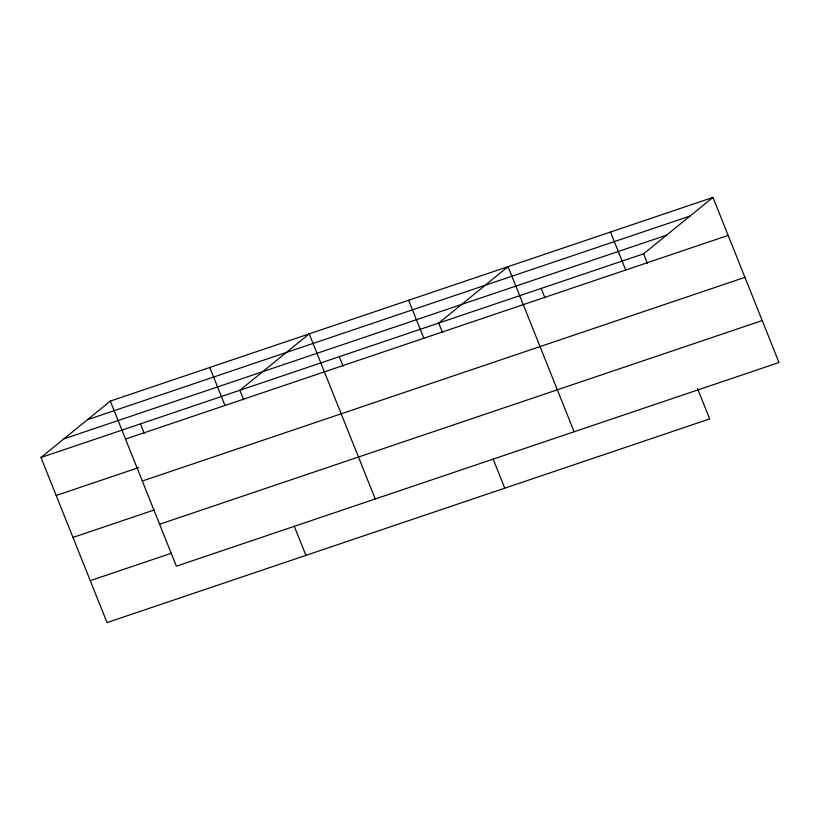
<?xml version="1.0" encoding="UTF-8"?>
<svg xmlns="http://www.w3.org/2000/svg" width="820" height="820" viewBox="0 0 820 820"><rect width="100%" height="100%" fill="white"/><g stroke="black" fill="none" stroke-linecap="round" stroke-linejoin="round"><path stroke-width="1.23" d="M697.553 388.618L709.669 418.917L107.041 622.595L41 457.488L110.331 401.082L712.959 197.405L779 362.512L176.372 566.189L110.331 401.082M41 457.488L643.628 253.81L712.959 197.405M87.453 419.696L690.081 216.019M63.878 438.874L666.506 235.196M125.532 439.079L728.16 235.391M56.201 495.485L138.652 467.615M142.311 481.022L744.939 277.344M72.97 537.428L154.221 509.968M159.592 524.246L762.221 320.558M90.261 580.652L171.503 553.192M643.628 253.81L647.431 263.302M610.51 232.029L625.711 270.016M541.179 288.435L544.982 297.926M574.102 431.761L508.072 266.654L438.731 323.059L442.533 332.561M493.117 459.036L504.771 488.166M408.637 300.263L423.827 338.25M339.295 356.669L343.098 366.161M375.242 498.98L309.202 333.863L239.87 390.269L243.663 399.77M294.257 526.255L305.911 555.386M209.766 367.473L224.967 405.469M140.435 423.878L144.228 433.38"/></g></svg>
